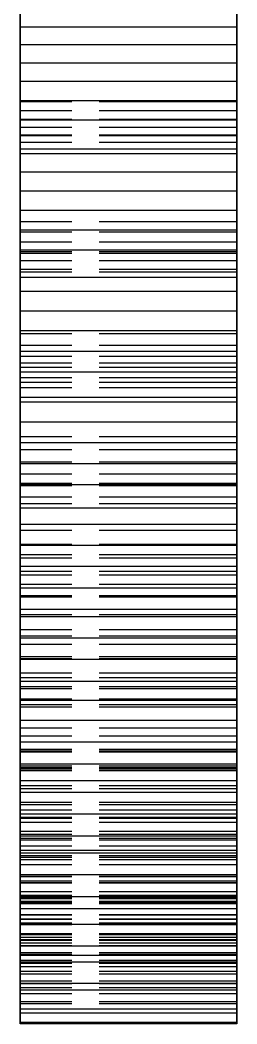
# Model space of a CAD drawing. Header units: millimetres. Extents: x -29 to 156, y -45 to 87.
# Drawn here: x 63.81 to 65.81, y -22.99 to -13.73 of the extents above; entities that cross this region are included whole.
import ezdxf

# ---------------------------------------------------------------- set-up
doc = ezdxf.new("R2010")
doc.units = ezdxf.units.MM
doc.linetypes.add('DASHED', pattern=[1.524, 1.27, -0.254])
doc.layers.add('HIDDEN', color=8, linetype='DASHED')
doc.layers.add('VISIBLE', color=7, linetype='CONTINUOUS')

msp = doc.modelspace()

# ---------------------------------------------------------------- linework, layer by layer
at = {"layer": 'HIDDEN'}
for points in [[(63.80933, -13.63314), (63.80933, -13.79148)], [(65.80933, -13.63314), (65.80933, -13.79148)], [(63.80933, -13.79148), (63.80933, -13.95467)], [(65.80933, -13.79148), (63.80933, -13.79148)], [(65.80933, -13.79148), (65.80933, -13.95467)], [(63.80933, -13.95467), (63.80933, -14.12231)], [(65.80933, -13.95467), (63.80933, -13.95467)], [(65.80933, -13.95467), (65.80933, -14.12231)], [(63.80933, -14.12231), (63.80933, -14.29412)], [(65.80933, -14.12231), (63.80933, -14.12231)], [(65.80933, -14.12231), (65.80933, -14.29412)], [(63.80933, -14.29412), (63.80933, -14.46988)], [(65.80933, -14.29412), (63.80933, -14.29412)], [(65.80933, -14.29412), (65.80933, -14.46988)], [(63.80933, -14.46988), (63.80933, -14.64938)], [(65.80933, -14.46988), (63.80933, -14.46988)], [(63.80933, -14.47984), (63.80933, -14.56411)], [(63.80933, -14.79326), (63.80933, -14.47984)], [(63.80933, -14.47984), (63.80933, -14.79326)], [(63.80933, -14.56411), (63.80933, -14.47984)], [(65.80933, -14.47984), (63.80933, -14.47984)], [(65.80933, -14.47984), (63.80933, -14.47984)], [(65.80933, -14.46988), (65.80933, -14.64938)], [(65.80933, -14.47984), (65.80933, -14.56411)], [(65.80933, -14.79326), (65.80933, -14.47984)], [(65.80933, -14.47984), (65.80933, -14.79326)], [(65.80933, -14.56411), (65.80933, -14.47984)], [(63.80933, -14.56411), (63.80933, -14.64354)], [(63.80933, -14.64354), (63.80933, -14.56411)], [(65.80933, -14.56411), (63.80933, -14.56411)], [(65.80933, -14.56411), (63.80933, -14.56411)], [(65.80933, -14.56411), (65.80933, -14.64354)], [(65.80933, -14.64354), (65.80933, -14.56411)], [(63.80933, -14.64354), (63.80933, -14.71845)], [(63.80933, -14.71845), (63.80933, -14.64354)], [(65.80933, -14.64354), (63.80933, -14.64354)], [(65.80933, -14.64354), (63.80933, -14.64354)], [(63.80933, -14.64938), (63.80933, -14.91799)], [(65.80933, -14.64938), (63.80933, -14.64938)], [(63.80933, -14.71845), (63.80933, -14.78905)], [(63.80933, -14.78905), (63.80933, -14.71845)], [(65.80933, -14.71845), (63.80933, -14.71845)], [(65.80933, -14.71845), (63.80933, -14.71845)], [(65.80933, -14.64354), (65.80933, -14.71845)], [(65.80933, -14.71845), (65.80933, -14.64354)], [(65.80933, -14.64938), (65.80933, -14.91799)], [(65.80933, -14.71845), (65.80933, -14.78905)], [(65.80933, -14.78905), (65.80933, -14.71845)], [(63.80933, -14.78905), (63.80933, -14.85552)], [(63.80933, -14.85552), (63.80933, -14.78905)], [(65.80933, -14.78905), (63.80933, -14.78905)], [(65.80933, -14.78905), (63.80933, -14.78905)], [(63.80933, -14.91799), (63.80933, -14.79326)], [(63.80933, -14.79326), (63.80933, -14.95914)], [(65.80933, -14.79326), (63.80933, -14.79326)], [(65.80933, -14.79326), (63.80933, -14.79326)], [(65.80933, -14.78905), (65.80933, -14.85552)], [(65.80933, -14.85552), (65.80933, -14.78905)], [(65.80933, -14.91799), (65.80933, -14.79326)], [(65.80933, -14.79326), (65.80933, -14.95914)], [(63.80933, -14.85552), (63.80933, -14.91799)], [(63.80933, -14.91799), (63.80933, -14.85552)], [(65.80933, -14.85552), (63.80933, -14.85552)], [(65.80933, -14.85552), (63.80933, -14.85552)], [(65.80933, -14.85552), (65.80933, -14.91799)], [(65.80933, -14.91799), (65.80933, -14.85552)], [(65.80933, -14.91799), (63.80933, -14.91799)], [(63.80933, -14.95914), (63.80933, -15.12955)], [(65.80933, -14.95914), (63.80933, -14.95914)], [(65.80933, -14.95914), (65.80933, -15.12955)], [(63.80933, -15.12955), (63.80933, -15.30416)], [(65.80933, -15.12955), (63.80933, -15.12955)], [(65.80933, -15.12955), (65.80933, -15.30416)], [(63.80933, -15.30416), (63.80933, -15.48267)], [(65.80933, -15.30416), (63.80933, -15.30416)], [(65.80933, -15.30416), (65.80933, -15.48267)], [(63.80933, -15.48267), (63.80933, -15.66487)], [(65.80933, -15.48267), (63.80933, -15.48267)], [(65.80933, -15.48267), (65.80933, -15.66487)], [(63.80933, -15.58834), (63.80933, -15.68466)], [(63.80933, -15.88131), (63.80933, -15.58834)], [(63.80933, -15.58834), (63.80933, -15.88131)], [(63.80933, -15.68466), (63.80933, -15.58834)], [(65.80933, -15.58834), (63.80933, -15.58834)], [(65.80933, -15.58834), (63.80933, -15.58834)], [(65.80933, -15.58834), (65.80933, -15.68466)], [(65.80933, -15.88131), (65.80933, -15.58834)], [(65.80933, -15.58834), (65.80933, -15.88131)], [(65.80933, -15.68466), (65.80933, -15.58834)], [(63.80933, -15.66487), (63.80933, -15.85056)], [(65.80933, -15.66487), (63.80933, -15.66487)], [(63.80933, -15.68466), (63.80933, -15.77643)], [(63.80933, -15.77643), (63.80933, -15.68466)], [(65.80933, -15.68466), (63.80933, -15.68466)], [(65.80933, -15.68466), (63.80933, -15.68466)], [(65.80933, -15.66487), (65.80933, -15.85056)], [(65.80933, -15.68466), (65.80933, -15.77643)], [(65.80933, -15.77643), (65.80933, -15.68466)], [(63.80933, -15.77643), (63.80933, -15.86395)], [(63.80933, -15.86395), (63.80933, -15.77643)], [(65.80933, -15.77643), (63.80933, -15.77643)], [(65.80933, -15.77643), (63.80933, -15.77643)], [(65.80933, -15.77643), (65.80933, -15.86395)], [(65.80933, -15.86395), (65.80933, -15.77643)], [(63.80933, -15.85056), (63.80933, -16.10279)], [(65.80933, -15.85056), (63.80933, -15.85056)], [(63.80933, -15.86395), (63.80933, -15.94742)], [(63.80933, -15.94742), (63.80933, -15.86395)], [(65.80933, -15.86395), (63.80933, -15.86395)], [(65.80933, -15.86395), (63.80933, -15.86395)], [(63.80933, -16.05391), (63.80933, -15.88131)], [(63.80933, -15.88131), (63.80933, -16.05391)], [(65.80933, -15.88131), (63.80933, -15.88131)], [(65.80933, -15.88131), (63.80933, -15.88131)], [(65.80933, -15.85056), (65.80933, -16.10279)], [(65.80933, -15.86395), (65.80933, -15.94742)], [(65.80933, -15.94742), (65.80933, -15.86395)], [(65.80933, -16.05391), (65.80933, -15.88131)], [(65.80933, -15.88131), (65.80933, -16.05391)], [(63.80933, -15.94742), (63.80933, -16.02699)], [(63.80933, -16.02699), (63.80933, -15.94742)], [(65.80933, -15.94742), (63.80933, -15.94742)], [(65.80933, -15.94742), (63.80933, -15.94742)], [(63.80933, -16.02699), (63.80933, -16.10279)], [(63.80933, -16.10279), (63.80933, -16.02699)], [(65.80933, -16.02699), (63.80933, -16.02699)], [(65.80933, -16.02699), (63.80933, -16.02699)], [(65.80933, -15.94742), (65.80933, -16.02699)], [(65.80933, -16.02699), (65.80933, -15.94742)], [(65.80933, -16.02699), (65.80933, -16.10279)], [(65.80933, -16.10279), (65.80933, -16.02699)], [(63.80933, -16.10279), (63.80933, -16.05391)], [(63.80933, -16.05391), (63.80933, -16.23073)], [(65.80933, -16.05391), (63.80933, -16.05391)], [(65.80933, -16.05391), (63.80933, -16.05391)], [(65.80933, -16.10279), (63.80933, -16.10279)], [(65.80933, -16.10279), (65.80933, -16.05391)], [(65.80933, -16.05391), (65.80933, -16.23073)], [(63.80933, -16.23073), (63.80933, -16.41144)], [(65.80933, -16.23073), (63.80933, -16.23073)], [(65.80933, -16.23073), (65.80933, -16.41144)], [(63.80933, -16.41144), (63.80933, -16.59578)], [(65.80933, -16.41144), (63.80933, -16.41144)], [(65.80933, -16.41144), (65.80933, -16.59578)], [(63.80933, -16.59578), (63.80933, -16.78353)], [(65.80933, -16.59578), (63.80933, -16.59578)], [(63.80933, -16.6209), (63.80933, -16.72879)], [(63.80933, -16.89199), (63.80933, -16.6209)], [(63.80933, -16.6209), (63.80933, -16.89199)], [(63.80933, -16.72879), (63.80933, -16.6209)], [(65.80933, -16.6209), (63.80933, -16.6209)], [(65.80933, -16.6209), (63.80933, -16.6209)], [(65.80933, -16.59578), (65.80933, -16.78353)], [(65.80933, -16.6209), (65.80933, -16.72879)], [(65.80933, -16.89199), (65.80933, -16.6209)], [(65.80933, -16.6209), (65.80933, -16.89199)], [(65.80933, -16.72879), (65.80933, -16.6209)], [(63.80933, -16.72879), (63.80933, -16.83246)], [(63.80933, -16.83246), (63.80933, -16.72879)], [(65.80933, -16.72879), (63.80933, -16.72879)], [(65.80933, -16.72879), (63.80933, -16.72879)], [(65.80933, -16.72879), (65.80933, -16.83246)], [(65.80933, -16.83246), (65.80933, -16.72879)], [(63.80933, -16.78353), (63.80933, -16.97452)], [(65.80933, -16.78353), (63.80933, -16.78353)], [(63.80933, -16.83246), (63.80933, -16.93217)], [(63.80933, -16.93217), (63.80933, -16.83246)], [(65.80933, -16.83246), (63.80933, -16.83246)], [(65.80933, -16.83246), (63.80933, -16.83246)], [(65.80933, -16.78353), (65.80933, -16.97452)], [(65.80933, -16.83246), (65.80933, -16.93217)], [(65.80933, -16.93217), (65.80933, -16.83246)], [(63.80933, -17.07047), (63.80933, -16.89199)], [(63.80933, -16.89199), (63.80933, -17.07047)], [(65.80933, -16.89199), (63.80933, -16.89199)], [(65.80933, -16.89199), (63.80933, -16.89199)], [(63.80933, -16.93217), (63.80933, -17.02809)], [(63.80933, -17.02809), (63.80933, -16.93217)], [(65.80933, -16.93217), (63.80933, -16.93217)], [(65.80933, -16.93217), (63.80933, -16.93217)], [(65.80933, -17.07047), (65.80933, -16.89199)], [(65.80933, -16.89199), (65.80933, -17.07047)], [(65.80933, -16.93217), (65.80933, -17.02809)], [(65.80933, -17.02809), (65.80933, -16.93217)], [(63.80933, -16.97452), (63.80933, -17.20915)], [(65.80933, -16.97452), (63.80933, -16.97452)], [(63.80933, -17.02809), (63.80933, -17.12039)], [(63.80933, -17.12039), (63.80933, -17.02809)], [(65.80933, -17.02809), (63.80933, -17.02809)], [(65.80933, -17.02809), (63.80933, -17.02809)], [(65.80933, -16.97452), (65.80933, -17.20915)], [(65.80933, -17.02809), (65.80933, -17.12039)], [(65.80933, -17.12039), (65.80933, -17.02809)], [(63.80933, -17.20915), (63.80933, -17.07047)], [(63.80933, -17.07047), (63.80933, -17.25284)], [(65.80933, -17.07047), (63.80933, -17.07047)], [(65.80933, -17.07047), (63.80933, -17.07047)], [(63.80933, -17.12039), (63.80933, -17.20915)], [(63.80933, -17.20915), (63.80933, -17.12039)], [(65.80933, -17.12039), (63.80933, -17.12039)], [(65.80933, -17.12039), (63.80933, -17.12039)], [(65.80933, -17.20915), (65.80933, -17.07047)], [(65.80933, -17.07047), (65.80933, -17.25284)], [(65.80933, -17.12039), (65.80933, -17.20915)], [(65.80933, -17.20915), (65.80933, -17.12039)], [(65.80933, -17.20915), (63.80933, -17.20915)], [(63.80933, -17.25284), (63.80933, -17.43878)], [(65.80933, -17.25284), (63.80933, -17.25284)], [(65.80933, -17.25284), (65.80933, -17.43878)], [(63.80933, -17.43878), (63.80933, -17.62804)], [(65.80933, -17.43878), (63.80933, -17.43878)], [(65.80933, -17.43878), (65.80933, -17.62804)], [(63.80933, -17.57248), (63.80933, -17.69142)], [(63.80933, -17.82037), (63.80933, -17.57248)], [(63.80933, -17.57248), (63.80933, -17.82037)], [(63.80933, -17.69142), (63.80933, -17.57248)], [(65.80933, -17.57248), (63.80933, -17.57248)], [(65.80933, -17.57248), (63.80933, -17.57248)], [(65.80933, -17.57248), (65.80933, -17.69142)], [(65.80933, -17.82037), (65.80933, -17.57248)], [(65.80933, -17.57248), (65.80933, -17.82037)], [(65.80933, -17.69142), (65.80933, -17.57248)], [(63.80933, -17.62804), (63.80933, -17.82043)], [(65.80933, -17.62804), (63.80933, -17.62804)], [(63.80933, -17.69142), (63.80933, -17.80648)], [(63.80933, -17.80648), (63.80933, -17.69142)], [(65.80933, -17.69142), (63.80933, -17.69142)], [(65.80933, -17.69142), (63.80933, -17.69142)], [(65.80933, -17.62804), (65.80933, -17.82043)], [(65.80933, -17.69142), (65.80933, -17.80648)], [(65.80933, -17.80648), (65.80933, -17.69142)], [(63.80933, -17.80648), (63.80933, -17.91789)], [(63.80933, -17.91789), (63.80933, -17.80648)], [(65.80933, -17.80648), (63.80933, -17.80648)], [(65.80933, -17.80648), (63.80933, -17.80648)], [(63.80933, -18.00386), (63.80933, -17.82037)], [(63.80933, -17.82037), (63.80933, -18.00386)], [(65.80933, -17.82037), (63.80933, -17.82037)], [(65.80933, -17.82037), (63.80933, -17.82037)], [(63.80933, -17.82043), (63.80933, -18.01578)], [(65.80933, -17.82043), (63.80933, -17.82043)], [(65.80933, -17.80648), (65.80933, -17.91789)], [(65.80933, -17.91789), (65.80933, -17.80648)], [(65.80933, -18.00386), (65.80933, -17.82037)], [(65.80933, -17.82037), (65.80933, -18.00386)], [(65.80933, -17.82043), (65.80933, -18.01578)], [(63.80933, -17.91789), (63.80933, -18.02581)], [(63.80933, -18.02581), (63.80933, -17.91789)], [(65.80933, -17.91789), (63.80933, -17.91789)], [(65.80933, -17.91789), (63.80933, -17.91789)], [(65.80933, -17.91789), (65.80933, -18.02581)], [(65.80933, -18.02581), (65.80933, -17.91789)], [(63.80933, -18.19089), (63.80933, -18.00386)], [(63.80933, -18.00386), (63.80933, -18.19089)], [(65.80933, -18.00386), (63.80933, -18.00386)], [(65.80933, -18.00386), (63.80933, -18.00386)], [(63.80933, -18.01578), (63.80933, -18.23166)], [(65.80933, -18.01578), (63.80933, -18.01578)], [(63.80933, -18.02581), (63.80933, -18.13037)], [(63.80933, -18.13037), (63.80933, -18.02581)], [(65.80933, -18.02581), (63.80933, -18.02581)], [(65.80933, -18.02581), (63.80933, -18.02581)], [(65.80933, -18.19089), (65.80933, -18.00386)], [(65.80933, -18.00386), (65.80933, -18.19089)], [(65.80933, -18.01578), (65.80933, -18.23166)], [(65.80933, -18.02581), (65.80933, -18.13037)], [(65.80933, -18.13037), (65.80933, -18.02581)], [(63.80933, -18.13037), (63.80933, -18.23166)], [(63.80933, -18.23166), (63.80933, -18.13037)], [(65.80933, -18.13037), (63.80933, -18.13037)], [(65.80933, -18.13037), (63.80933, -18.13037)], [(65.80933, -18.13037), (65.80933, -18.23166)], [(65.80933, -18.23166), (65.80933, -18.13037)], [(63.80933, -18.23166), (63.80933, -18.19089)], [(63.80933, -18.19089), (63.80933, -18.38115)], [(65.80933, -18.19089), (63.80933, -18.19089)], [(65.80933, -18.19089), (63.80933, -18.19089)], [(65.80933, -18.23166), (63.80933, -18.23166)], [(65.80933, -18.23166), (65.80933, -18.19089)], [(65.80933, -18.19089), (65.80933, -18.38115)], [(63.80933, -18.38115), (63.80933, -18.57442)], [(65.80933, -18.38115), (63.80933, -18.38115)], [(65.80933, -18.38115), (65.80933, -18.57442)], [(63.80933, -18.43844), (63.80933, -18.56786)], [(63.80933, -18.66194), (63.80933, -18.43844)], [(63.80933, -18.43844), (63.80933, -18.66194)], [(63.80933, -18.56786), (63.80933, -18.43844)], [(65.80933, -18.43844), (63.80933, -18.43844)], [(65.80933, -18.43844), (63.80933, -18.43844)], [(65.80933, -18.43844), (65.80933, -18.56786)], [(65.80933, -18.66194), (65.80933, -18.43844)], [(65.80933, -18.43844), (65.80933, -18.66194)], [(65.80933, -18.56786), (65.80933, -18.43844)], [(63.80933, -18.56786), (63.80933, -18.69375)], [(63.80933, -18.69375), (63.80933, -18.56786)], [(65.80933, -18.56786), (63.80933, -18.56786)], [(65.80933, -18.56786), (63.80933, -18.56786)], [(63.80933, -18.57442), (63.80933, -18.77051)], [(65.80933, -18.57442), (63.80933, -18.57442)], [(65.80933, -18.56786), (65.80933, -18.69375)], [(65.80933, -18.69375), (65.80933, -18.56786)], [(65.80933, -18.57442), (65.80933, -18.77051)], [(63.80933, -18.84955), (63.80933, -18.66194)], [(63.80933, -18.66194), (63.80933, -18.84955)], [(65.80933, -18.66194), (63.80933, -18.66194)], [(65.80933, -18.66194), (63.80933, -18.66194)], [(63.80933, -18.69375), (63.80933, -18.81632)], [(63.80933, -18.81632), (63.80933, -18.69375)], [(65.80933, -18.69375), (63.80933, -18.69375)], [(65.80933, -18.69375), (63.80933, -18.69375)], [(65.80933, -18.84955), (65.80933, -18.66194)], [(65.80933, -18.66194), (65.80933, -18.84955)], [(65.80933, -18.69375), (65.80933, -18.81632)], [(65.80933, -18.81632), (65.80933, -18.69375)], [(63.80933, -18.77051), (63.80933, -18.96927)], [(65.80933, -18.77051), (63.80933, -18.77051)], [(65.80933, -18.77051), (65.80933, -18.96927)], [(63.80933, -18.81632), (63.80933, -18.93571)], [(63.80933, -18.93571), (63.80933, -18.81632)], [(65.80933, -18.81632), (63.80933, -18.81632)], [(65.80933, -18.81632), (63.80933, -18.81632)], [(63.80933, -19.04031), (63.80933, -18.84955)], [(63.80933, -18.84955), (63.80933, -19.04031)], [(65.80933, -18.84955), (63.80933, -18.84955)], [(65.80933, -18.84955), (63.80933, -18.84955)], [(65.80933, -18.81632), (65.80933, -18.93571)], [(65.80933, -18.93571), (65.80933, -18.81632)], [(65.80933, -19.04031), (65.80933, -18.84955)], [(65.80933, -18.84955), (65.80933, -19.04031)], [(63.80933, -18.93571), (63.80933, -19.05202)], [(63.80933, -19.05202), (63.80933, -18.93571)], [(65.80933, -18.93571), (63.80933, -18.93571)], [(65.80933, -18.93571), (63.80933, -18.93571)], [(63.80933, -18.96927), (63.80933, -19.16535)], [(65.80933, -18.96927), (63.80933, -18.96927)], [(65.80933, -18.93571), (65.80933, -19.05202)], [(65.80933, -19.05202), (65.80933, -18.93571)], [(65.80933, -18.96927), (65.80933, -19.16535)], [(63.80933, -19.16535), (63.80933, -19.04031)], [(63.80933, -19.04031), (63.80933, -19.23397)], [(65.80933, -19.04031), (63.80933, -19.04031)], [(65.80933, -19.04031), (63.80933, -19.04031)], [(63.80933, -19.05202), (63.80933, -19.16535)], [(63.80933, -19.16535), (63.80933, -19.05202)], [(65.80933, -19.05202), (63.80933, -19.05202)], [(65.80933, -19.05202), (63.80933, -19.05202)], [(65.80933, -19.16535), (65.80933, -19.04031)], [(65.80933, -19.04031), (65.80933, -19.23397)], [(65.80933, -19.05202), (65.80933, -19.16535)], [(65.80933, -19.16535), (65.80933, -19.05202)], [(65.80933, -19.16535), (63.80933, -19.16535)], [(63.80933, -19.21458), (63.80933, -19.35384)], [(63.80933, -19.41258), (63.80933, -19.21458)], [(63.80933, -19.21458), (63.80933, -19.41258)], [(63.80933, -19.35384), (63.80933, -19.21458)], [(65.80933, -19.21458), (63.80933, -19.21458)], [(65.80933, -19.21458), (63.80933, -19.21458)], [(63.80933, -19.23397), (63.80933, -19.43031)], [(65.80933, -19.23397), (63.80933, -19.23397)], [(65.80933, -19.21458), (65.80933, -19.35384)], [(65.80933, -19.41258), (65.80933, -19.21458)], [(65.80933, -19.21458), (65.80933, -19.41258)], [(65.80933, -19.35384), (65.80933, -19.21458)], [(65.80933, -19.23397), (65.80933, -19.43031)], [(63.80933, -19.35384), (63.80933, -19.48995)], [(63.80933, -19.48995), (63.80933, -19.35384)], [(65.80933, -19.35384), (63.80933, -19.35384)], [(65.80933, -19.35384), (63.80933, -19.35384)], [(65.80933, -19.35384), (65.80933, -19.48995)], [(65.80933, -19.48995), (65.80933, -19.35384)], [(63.80933, -19.60339), (63.80933, -19.41258)], [(63.80933, -19.41258), (63.80933, -19.60339)], [(65.80933, -19.41258), (63.80933, -19.41258)], [(65.80933, -19.41258), (63.80933, -19.41258)], [(63.80933, -19.43031), (63.80933, -19.62915)], [(65.80933, -19.43031), (63.80933, -19.43031)], [(65.80933, -19.60339), (65.80933, -19.41258)], [(65.80933, -19.41258), (65.80933, -19.60339)], [(65.80933, -19.43031), (65.80933, -19.62915)], [(63.80933, -19.48995), (63.80933, -19.62307)], [(63.80933, -19.62307), (63.80933, -19.48995)], [(65.80933, -19.48995), (63.80933, -19.48995)], [(65.80933, -19.48995), (63.80933, -19.48995)], [(65.80933, -19.48995), (65.80933, -19.62307)], [(65.80933, -19.62307), (65.80933, -19.48995)], [(63.80933, -19.79698), (63.80933, -19.60339)], [(63.80933, -19.60339), (63.80933, -19.79698)], [(65.80933, -19.60339), (63.80933, -19.60339)], [(65.80933, -19.60339), (63.80933, -19.60339)], [(63.80933, -19.62307), (63.80933, -19.75335)], [(63.80933, -19.75335), (63.80933, -19.62307)], [(65.80933, -19.62307), (63.80933, -19.62307)], [(65.80933, -19.62307), (63.80933, -19.62307)], [(63.80933, -19.62915), (63.80933, -19.83035)], [(65.80933, -19.62915), (63.80933, -19.62915)], [(65.80933, -19.79698), (65.80933, -19.60339)], [(65.80933, -19.60339), (65.80933, -19.79698)], [(65.80933, -19.62307), (65.80933, -19.75335)], [(65.80933, -19.75335), (65.80933, -19.62307)], [(65.80933, -19.62915), (65.80933, -19.83035)], [(63.80933, -19.75335), (63.80933, -19.88086)], [(63.80933, -19.88086), (63.80933, -19.75335)], [(65.80933, -19.75335), (63.80933, -19.75335)], [(65.80933, -19.75335), (63.80933, -19.75335)], [(63.80933, -19.99309), (63.80933, -19.79698)], [(63.80933, -19.79698), (63.80933, -19.99309)], [(65.80933, -19.79698), (63.80933, -19.79698)], [(65.80933, -19.79698), (63.80933, -19.79698)], [(65.80933, -19.75335), (65.80933, -19.88086)], [(65.80933, -19.88086), (65.80933, -19.75335)], [(65.80933, -19.99309), (65.80933, -19.79698)], [(65.80933, -19.79698), (65.80933, -19.99309)], [(63.80933, -19.83035), (63.80933, -20.00566)], [(65.80933, -19.83035), (63.80933, -19.83035)], [(63.80933, -19.88086), (63.80933, -20.00566)], [(63.80933, -20.00566), (63.80933, -19.88086)], [(65.80933, -19.88086), (63.80933, -19.88086)], [(65.80933, -19.88086), (63.80933, -19.88086)], [(63.80933, -19.89711), (63.80933, -20.04553)], [(63.80933, -20.06865), (63.80933, -19.89711)], [(63.80933, -19.89711), (63.80933, -20.06865)], [(63.80933, -20.04553), (63.80933, -19.89711)], [(65.80933, -19.89711), (63.80933, -19.89711)], [(65.80933, -19.89711), (63.80933, -19.89711)], [(65.80933, -19.83035), (65.80933, -20.00566)], [(65.80933, -19.88086), (65.80933, -20.00566)], [(65.80933, -20.00566), (65.80933, -19.88086)], [(65.80933, -19.89711), (65.80933, -20.04553)], [(65.80933, -20.06865), (65.80933, -19.89711)], [(65.80933, -19.89711), (65.80933, -20.06865)], [(65.80933, -20.04553), (65.80933, -19.89711)], [(63.80933, -20.00566), (63.80933, -19.99309)], [(63.80933, -19.99309), (63.80933, -20.19153)], [(65.80933, -19.99309), (63.80933, -19.99309)], [(65.80933, -19.99309), (63.80933, -19.99309)], [(65.80933, -20.00566), (63.80933, -20.00566)], [(65.80933, -20.00566), (65.80933, -19.99309)], [(65.80933, -19.99309), (65.80933, -20.19153)], [(63.80933, -20.04553), (63.80933, -20.19119)], [(63.80933, -20.19119), (63.80933, -20.04553)], [(65.80933, -20.04553), (63.80933, -20.04553)], [(65.80933, -20.04553), (63.80933, -20.04553)], [(63.80933, -20.26174), (63.80933, -20.06865)], [(63.80933, -20.06865), (63.80933, -20.26174)], [(65.80933, -20.06865), (63.80933, -20.06865)], [(65.80933, -20.06865), (63.80933, -20.06865)], [(65.80933, -20.04553), (65.80933, -20.19119)], [(65.80933, -20.19119), (65.80933, -20.04553)], [(65.80933, -20.26174), (65.80933, -20.06865)], [(65.80933, -20.06865), (65.80933, -20.26174)], [(63.80933, -20.19119), (63.80933, -20.33423)], [(63.80933, -20.33423), (63.80933, -20.19119)], [(65.80933, -20.19119), (63.80933, -20.19119)], [(65.80933, -20.19119), (63.80933, -20.19119)], [(63.80933, -20.19153), (63.80933, -20.39215)], [(65.80933, -20.19153), (63.80933, -20.19153)], [(65.80933, -20.19119), (65.80933, -20.33423)], [(65.80933, -20.33423), (65.80933, -20.19119)], [(65.80933, -20.19153), (65.80933, -20.39215)], [(63.80933, -20.45719), (63.80933, -20.26174)], [(63.80933, -20.26174), (63.80933, -20.45719)], [(65.80933, -20.26174), (63.80933, -20.26174)], [(65.80933, -20.26174), (63.80933, -20.26174)], [(65.80933, -20.45719), (65.80933, -20.26174)], [(65.80933, -20.26174), (65.80933, -20.45719)], [(63.80933, -20.33423), (63.80933, -20.47475)], [(63.80933, -20.47475), (63.80933, -20.33423)], [(65.80933, -20.33423), (63.80933, -20.33423)], [(65.80933, -20.33423), (63.80933, -20.33423)], [(65.80933, -20.33423), (65.80933, -20.47475)], [(65.80933, -20.47475), (65.80933, -20.33423)], [(63.80933, -20.39215), (63.80933, -20.59481)], [(65.80933, -20.39215), (63.80933, -20.39215)], [(63.80933, -20.6548), (63.80933, -20.45719)], [(63.80933, -20.45719), (63.80933, -20.6548)], [(65.80933, -20.45719), (63.80933, -20.45719)], [(65.80933, -20.45719), (63.80933, -20.45719)], [(63.80933, -20.47475), (63.80933, -20.61283)], [(63.80933, -20.61283), (63.80933, -20.47475)], [(65.80933, -20.47475), (63.80933, -20.47475)], [(65.80933, -20.47475), (63.80933, -20.47475)], [(65.80933, -20.39215), (65.80933, -20.59481)], [(65.80933, -20.6548), (65.80933, -20.45719)], [(65.80933, -20.45719), (65.80933, -20.6548)], [(65.80933, -20.47475), (65.80933, -20.61283)], [(65.80933, -20.61283), (65.80933, -20.47475)], [(63.80933, -20.4827), (63.80933, -20.63956)], [(63.80933, -20.62694), (63.80933, -20.4827)], [(63.80933, -20.4827), (63.80933, -20.62694)], [(63.80933, -20.63956), (63.80933, -20.4827)], [(65.80933, -20.4827), (63.80933, -20.4827)], [(65.80933, -20.4827), (63.80933, -20.4827)], [(65.80933, -20.4827), (65.80933, -20.63956)], [(65.80933, -20.62694), (65.80933, -20.4827)], [(65.80933, -20.4827), (65.80933, -20.62694)], [(65.80933, -20.63956), (65.80933, -20.4827)], [(63.80933, -20.59481), (63.80933, -20.74852)], [(65.80933, -20.59481), (63.80933, -20.59481)], [(63.80933, -20.61283), (63.80933, -20.74852)], [(63.80933, -20.74852), (63.80933, -20.61283)], [(65.80933, -20.61283), (63.80933, -20.61283)], [(65.80933, -20.61283), (63.80933, -20.61283)], [(63.80933, -20.82137), (63.80933, -20.62694)], [(63.80933, -20.62694), (63.80933, -20.82137)], [(65.80933, -20.62694), (63.80933, -20.62694)], [(65.80933, -20.62694), (63.80933, -20.62694)], [(63.80933, -20.63956), (63.80933, -20.79406)], [(63.80933, -20.79406), (63.80933, -20.63956)], [(65.80933, -20.63956), (63.80933, -20.63956)], [(65.80933, -20.63956), (63.80933, -20.63956)], [(63.80933, -20.74852), (63.80933, -20.6548)], [(63.80933, -20.6548), (63.80933, -20.85438)], [(65.80933, -20.6548), (63.80933, -20.6548)], [(65.80933, -20.6548), (63.80933, -20.6548)], [(65.80933, -20.59481), (65.80933, -20.74852)], [(65.80933, -20.61283), (65.80933, -20.74852)], [(65.80933, -20.74852), (65.80933, -20.61283)], [(65.80933, -20.82137), (65.80933, -20.62694)], [(65.80933, -20.62694), (65.80933, -20.82137)], [(65.80933, -20.63956), (65.80933, -20.79406)], [(65.80933, -20.79406), (65.80933, -20.63956)], [(65.80933, -20.74852), (65.80933, -20.6548)], [(65.80933, -20.6548), (65.80933, -20.85438)], [(65.80933, -20.74852), (63.80933, -20.74852)], [(63.80933, -20.79406), (63.80933, -20.94632)], [(63.80933, -20.94632), (63.80933, -20.79406)], [(65.80933, -20.79406), (63.80933, -20.79406)], [(65.80933, -20.79406), (63.80933, -20.79406)], [(63.80933, -21.01774), (63.80933, -20.82137)], [(63.80933, -20.82137), (63.80933, -21.01774)], [(65.80933, -20.82137), (63.80933, -20.82137)], [(65.80933, -20.82137), (63.80933, -20.82137)], [(65.80933, -20.79406), (65.80933, -20.94632)], [(65.80933, -20.94632), (65.80933, -20.79406)], [(65.80933, -21.01774), (65.80933, -20.82137)], [(65.80933, -20.82137), (65.80933, -21.01774)], [(63.80933, -20.85438), (63.80933, -21.0558)], [(65.80933, -20.85438), (63.80933, -20.85438)], [(65.80933, -20.85438), (65.80933, -21.0558)], [(63.80933, -20.94632), (63.80933, -21.09641)], [(63.80933, -21.09641), (63.80933, -20.94632)], [(65.80933, -20.94632), (63.80933, -20.94632)], [(65.80933, -20.94632), (63.80933, -20.94632)], [(63.80933, -20.9685), (63.80933, -21.13304)], [(63.80933, -21.08475), (63.80933, -20.9685)], [(63.80933, -20.9685), (63.80933, -21.08475)], [(63.80933, -21.13304), (63.80933, -20.9685)], [(65.80933, -20.9685), (63.80933, -20.9685)], [(65.80933, -20.9685), (63.80933, -20.9685)], [(63.80933, -21.21588), (63.80933, -21.01774)], [(63.80933, -21.01774), (63.80933, -21.21588)], [(65.80933, -21.01774), (63.80933, -21.01774)], [(65.80933, -21.01774), (63.80933, -21.01774)], [(65.80933, -20.94632), (65.80933, -21.09641)], [(65.80933, -21.09641), (65.80933, -20.94632)], [(65.80933, -20.9685), (65.80933, -21.13304)], [(65.80933, -21.08475), (65.80933, -20.9685)], [(65.80933, -20.9685), (65.80933, -21.08475)], [(65.80933, -21.13304), (65.80933, -20.9685)], [(65.80933, -21.21588), (65.80933, -21.01774)], [(65.80933, -21.01774), (65.80933, -21.21588)], [(63.80933, -21.0558), (63.80933, -21.25893)], [(65.80933, -21.0558), (63.80933, -21.0558)], [(63.80933, -21.27956), (63.80933, -21.08475)], [(63.80933, -21.08475), (63.80933, -21.27956)], [(65.80933, -21.08475), (63.80933, -21.08475)], [(65.80933, -21.08475), (63.80933, -21.08475)], [(63.80933, -21.09641), (63.80933, -21.24439)], [(63.80933, -21.24439), (63.80933, -21.09641)], [(65.80933, -21.09641), (63.80933, -21.09641)], [(65.80933, -21.09641), (63.80933, -21.09641)], [(65.80933, -21.0558), (65.80933, -21.25893)], [(65.80933, -21.27956), (65.80933, -21.08475)], [(65.80933, -21.08475), (65.80933, -21.27956)], [(65.80933, -21.09641), (65.80933, -21.24439)], [(65.80933, -21.24439), (65.80933, -21.09641)], [(63.80933, -21.13304), (63.80933, -21.29563)], [(63.80933, -21.29563), (63.80933, -21.13304)], [(65.80933, -21.13304), (63.80933, -21.13304)], [(65.80933, -21.13304), (63.80933, -21.13304)], [(63.80933, -21.39028), (63.80933, -21.21588)], [(63.80933, -21.21588), (63.80933, -21.41564)], [(65.80933, -21.21588), (63.80933, -21.21588)], [(65.80933, -21.21588), (63.80933, -21.21588)], [(65.80933, -21.13304), (65.80933, -21.29563)], [(65.80933, -21.29563), (65.80933, -21.13304)], [(65.80933, -21.39028), (65.80933, -21.21588)], [(65.80933, -21.21588), (65.80933, -21.41564)], [(63.80933, -21.24439), (63.80933, -21.39028)], [(63.80933, -21.39028), (63.80933, -21.24439)], [(65.80933, -21.24439), (63.80933, -21.24439)], [(65.80933, -21.24439), (63.80933, -21.24439)], [(63.80933, -21.25893), (63.80933, -21.39028)], [(65.80933, -21.25893), (63.80933, -21.25893)], [(63.80933, -21.4759), (63.80933, -21.27956)], [(63.80933, -21.27956), (63.80933, -21.4759)], [(65.80933, -21.27956), (63.80933, -21.27956)], [(65.80933, -21.27956), (63.80933, -21.27956)], [(63.80933, -21.29563), (63.80933, -21.45636)], [(63.80933, -21.45636), (63.80933, -21.29563)], [(65.80933, -21.29563), (63.80933, -21.29563)], [(65.80933, -21.29563), (63.80933, -21.29563)], [(65.80933, -21.24439), (65.80933, -21.39028)], [(65.80933, -21.39028), (65.80933, -21.24439)], [(65.80933, -21.25893), (65.80933, -21.39028)], [(65.80933, -21.4759), (65.80933, -21.27956)], [(65.80933, -21.27956), (65.80933, -21.4759)], [(65.80933, -21.29563), (65.80933, -21.45636)], [(65.80933, -21.45636), (65.80933, -21.29563)], [(63.80933, -21.35214), (63.80933, -21.52356)], [(63.80933, -21.43983), (63.80933, -21.35214)], [(63.80933, -21.35214), (63.80933, -21.43983)], [(63.80933, -21.52356), (63.80933, -21.35214)], [(65.80933, -21.35214), (63.80933, -21.35214)], [(65.80933, -21.35214), (63.80933, -21.35214)], [(65.80933, -21.39028), (63.80933, -21.39028)], [(65.80933, -21.35214), (65.80933, -21.52356)], [(65.80933, -21.43983), (65.80933, -21.35214)], [(65.80933, -21.35214), (65.80933, -21.43983)], [(65.80933, -21.52356), (65.80933, -21.35214)], [(63.80933, -21.41564), (63.80933, -21.61687)], [(65.80933, -21.41564), (63.80933, -21.41564)], [(63.80933, -21.63407), (63.80933, -21.43983)], [(63.80933, -21.43983), (63.80933, -21.63407)], [(65.80933, -21.43983), (63.80933, -21.43983)], [(65.80933, -21.43983), (63.80933, -21.43983)], [(63.80933, -21.45636), (63.80933, -21.61529)], [(63.80933, -21.61529), (63.80933, -21.45636)], [(65.80933, -21.45636), (63.80933, -21.45636)], [(65.80933, -21.45636), (63.80933, -21.45636)], [(63.80933, -21.6736), (63.80933, -21.4759)], [(63.80933, -21.4759), (63.80933, -21.6736)], [(65.80933, -21.4759), (63.80933, -21.4759)], [(65.80933, -21.4759), (63.80933, -21.4759)], [(65.80933, -21.41564), (65.80933, -21.61687)], [(65.80933, -21.63407), (65.80933, -21.43983)], [(65.80933, -21.43983), (65.80933, -21.63407)], [(65.80933, -21.45636), (65.80933, -21.61529)], [(65.80933, -21.61529), (65.80933, -21.45636)], [(65.80933, -21.6736), (65.80933, -21.4759)], [(65.80933, -21.4759), (65.80933, -21.6736)], [(63.80933, -21.52356), (63.80933, -21.69345)], [(63.80933, -21.69345), (63.80933, -21.52356)], [(65.80933, -21.52356), (63.80933, -21.52356)], [(65.80933, -21.52356), (63.80933, -21.52356)], [(65.80933, -21.52356), (65.80933, -21.69345)], [(65.80933, -21.69345), (65.80933, -21.52356)], [(63.80933, -21.61529), (63.80933, -21.77244)], [(63.80933, -21.77244), (63.80933, -21.61529)], [(65.80933, -21.61529), (63.80933, -21.61529)], [(65.80933, -21.61529), (63.80933, -21.61529)], [(63.80933, -21.61687), (63.80933, -21.81949)], [(65.80933, -21.61687), (63.80933, -21.61687)], [(63.80933, -21.63176), (63.80933, -21.80921)], [(63.80933, -21.69046), (63.80933, -21.63176)], [(63.80933, -21.63176), (63.80933, -21.69046)], [(63.80933, -21.80921), (63.80933, -21.63176)], [(65.80933, -21.63176), (63.80933, -21.63176)], [(65.80933, -21.63176), (63.80933, -21.63176)], [(63.80933, -21.82942), (63.80933, -21.63407)], [(63.80933, -21.63407), (63.80933, -21.82942)], [(65.80933, -21.63407), (63.80933, -21.63407)], [(65.80933, -21.63407), (63.80933, -21.63407)], [(63.80933, -21.87255), (63.80933, -21.6736)], [(63.80933, -21.6736), (63.80933, -21.87255)], [(65.80933, -21.6736), (63.80933, -21.6736)], [(65.80933, -21.6736), (63.80933, -21.6736)], [(65.80933, -21.61529), (65.80933, -21.77244)], [(65.80933, -21.77244), (65.80933, -21.61529)], [(65.80933, -21.61687), (65.80933, -21.81949)], [(65.80933, -21.63176), (65.80933, -21.80921)], [(65.80933, -21.69046), (65.80933, -21.63176)], [(65.80933, -21.63176), (65.80933, -21.69046)], [(65.80933, -21.80921), (65.80933, -21.63176)], [(65.80933, -21.82942), (65.80933, -21.63407)], [(65.80933, -21.63407), (65.80933, -21.82942)], [(65.80933, -21.87255), (65.80933, -21.6736)], [(65.80933, -21.6736), (65.80933, -21.87255)], [(63.80933, -21.88319), (63.80933, -21.69046)], [(63.80933, -21.69046), (63.80933, -21.88319)], [(65.80933, -21.69046), (63.80933, -21.69046)], [(65.80933, -21.69046), (63.80933, -21.69046)], [(63.80933, -21.69345), (63.80933, -21.86187)], [(63.80933, -21.86187), (63.80933, -21.69345)], [(65.80933, -21.69345), (63.80933, -21.69345)], [(65.80933, -21.69345), (63.80933, -21.69345)], [(63.80933, -21.77244), (63.80933, -21.92784)], [(63.80933, -21.92784), (63.80933, -21.77244)], [(65.80933, -21.77244), (63.80933, -21.77244)], [(65.80933, -21.77244), (63.80933, -21.77244)], [(65.80933, -21.88319), (65.80933, -21.69046)], [(65.80933, -21.69046), (65.80933, -21.88319)], [(65.80933, -21.69345), (65.80933, -21.86187)], [(65.80933, -21.86187), (65.80933, -21.69345)], [(65.80933, -21.77244), (65.80933, -21.92784)], [(65.80933, -21.92784), (65.80933, -21.77244)], [(63.80933, -21.80599), (63.80933, -21.98862)], [(63.80933, -21.83541), (63.80933, -21.80599)], [(63.80933, -21.80599), (63.80933, -21.83541)], [(63.80933, -21.98862), (63.80933, -21.80599)], [(65.80933, -21.80599), (63.80933, -21.80599)], [(65.80933, -21.80599), (63.80933, -21.80599)], [(63.80933, -21.80921), (63.80933, -21.98558)], [(63.80933, -21.98558), (63.80933, -21.80921)], [(65.80933, -21.80921), (63.80933, -21.80921)], [(65.80933, -21.80921), (63.80933, -21.80921)], [(63.80933, -21.81949), (63.80933, -21.92784)], [(65.80933, -21.81949), (63.80933, -21.81949)], [(63.80933, -22.02573), (63.80933, -21.82942)], [(63.80933, -21.82942), (63.80933, -22.02573)], [(65.80933, -21.82942), (63.80933, -21.82942)], [(65.80933, -21.82942), (63.80933, -21.82942)], [(63.80933, -22.0257), (63.80933, -21.83541)], [(63.80933, -21.83541), (63.80933, -22.0257)], [(65.80933, -21.83541), (63.80933, -21.83541)], [(65.80933, -21.83541), (63.80933, -21.83541)], [(63.80933, -21.86187), (63.80933, -22.02885)], [(63.80933, -22.02885), (63.80933, -21.86187)], [(65.80933, -21.86187), (63.80933, -21.86187)], [(65.80933, -21.86187), (63.80933, -21.86187)], [(65.80933, -21.80599), (65.80933, -21.98862)], [(65.80933, -21.83541), (65.80933, -21.80599)], [(65.80933, -21.80599), (65.80933, -21.83541)], [(65.80933, -21.98862), (65.80933, -21.80599)], [(65.80933, -21.80921), (65.80933, -21.98558)], [(65.80933, -21.98558), (65.80933, -21.80921)], [(65.80933, -21.81949), (65.80933, -21.92784)], [(65.80933, -22.02573), (65.80933, -21.82942)], [(65.80933, -21.82942), (65.80933, -22.02573)], [(65.80933, -22.0257), (65.80933, -21.83541)], [(65.80933, -21.83541), (65.80933, -22.0257)], [(65.80933, -21.86187), (65.80933, -22.02885)], [(65.80933, -22.02885), (65.80933, -21.86187)], [(63.80933, -21.92784), (63.80933, -21.87255)], [(63.80933, -21.87255), (63.80933, -22.07263)], [(65.80933, -21.87255), (63.80933, -21.87255)], [(65.80933, -21.87255), (63.80933, -21.87255)], [(63.80933, -21.87398), (63.80933, -22.0609)], [(63.80933, -22.0609), (63.80933, -21.87398)], [(65.80933, -21.87398), (63.80933, -21.87398)], [(65.80933, -21.87398), (63.80933, -21.87398)], [(63.80933, -22.07659), (63.80933, -21.88319)], [(63.80933, -21.88319), (63.80933, -22.07659)], [(65.80933, -21.88319), (63.80933, -21.88319)], [(65.80933, -21.88319), (63.80933, -21.88319)], [(65.80933, -21.92784), (63.80933, -21.92784)], [(65.80933, -21.92784), (65.80933, -21.87255)], [(65.80933, -21.87255), (65.80933, -22.07263)], [(65.80933, -21.87398), (65.80933, -22.0609)], [(65.80933, -22.0609), (65.80933, -21.87398)], [(65.80933, -22.07659), (65.80933, -21.88319)], [(65.80933, -21.88319), (65.80933, -22.07659)], [(63.80933, -21.98558), (63.80933, -22.16087)], [(63.80933, -22.16087), (63.80933, -21.98558)], [(65.80933, -21.98558), (63.80933, -21.98558)], [(65.80933, -21.98558), (63.80933, -21.98558)], [(63.80933, -21.98862), (63.80933, -22.17059)], [(63.80933, -22.17059), (63.80933, -21.98862)], [(65.80933, -21.98862), (63.80933, -21.98862)], [(65.80933, -21.98862), (63.80933, -21.98862)], [(63.80933, -22.21621), (63.80933, -22.0257)], [(63.80933, -22.0257), (63.80933, -22.21621)], [(65.80933, -22.0257), (63.80933, -22.0257)], [(65.80933, -22.0257), (63.80933, -22.0257)], [(63.80933, -22.22291), (63.80933, -22.02573)], [(63.80933, -22.02573), (63.80933, -22.22291)], [(65.80933, -22.02573), (63.80933, -22.02573)], [(65.80933, -22.02573), (63.80933, -22.02573)], [(63.80933, -22.02885), (63.80933, -22.19442)], [(63.80933, -22.19442), (63.80933, -22.02885)], [(65.80933, -22.02885), (63.80933, -22.02885)], [(65.80933, -22.02885), (63.80933, -22.02885)], [(65.80933, -21.98558), (65.80933, -22.16087)], [(65.80933, -22.16087), (65.80933, -21.98558)], [(65.80933, -21.98862), (65.80933, -22.17059)], [(65.80933, -22.17059), (65.80933, -21.98862)], [(65.80933, -22.21621), (65.80933, -22.0257)], [(65.80933, -22.0257), (65.80933, -22.21621)], [(65.80933, -22.22291), (65.80933, -22.02573)], [(65.80933, -22.02573), (65.80933, -22.22291)], [(65.80933, -22.02885), (65.80933, -22.19442)], [(65.80933, -22.19442), (65.80933, -22.02885)], [(63.80933, -22.0609), (63.80933, -22.2476)], [(63.80933, -22.2476), (63.80933, -22.0609)], [(65.80933, -22.0609), (63.80933, -22.0609)], [(65.80933, -22.0609), (63.80933, -22.0609)], [(63.80933, -22.07263), (63.80933, -22.27374)], [(65.80933, -22.07263), (63.80933, -22.07263)], [(63.80933, -22.27056), (63.80933, -22.07659)], [(63.80933, -22.07659), (63.80933, -22.27056)], [(65.80933, -22.07659), (63.80933, -22.07659)], [(65.80933, -22.07659), (63.80933, -22.07659)], [(65.80933, -22.0609), (65.80933, -22.2476)], [(65.80933, -22.2476), (65.80933, -22.0609)], [(65.80933, -22.07263), (65.80933, -22.27374)], [(65.80933, -22.27056), (65.80933, -22.07659)], [(65.80933, -22.07659), (65.80933, -22.27056)], [(63.80933, -22.16087), (63.80933, -22.3351)], [(63.80933, -22.3351), (63.80933, -22.16087)], [(65.80933, -22.16087), (63.80933, -22.16087)], [(65.80933, -22.16087), (63.80933, -22.16087)], [(63.80933, -22.17059), (63.80933, -22.3519)], [(63.80933, -22.3519), (63.80933, -22.17059)], [(65.80933, -22.17059), (63.80933, -22.17059)], [(65.80933, -22.17059), (63.80933, -22.17059)], [(63.80933, -22.19442), (63.80933, -22.35857)], [(63.80933, -22.35857), (63.80933, -22.19442)], [(65.80933, -22.19442), (63.80933, -22.19442)], [(65.80933, -22.19442), (63.80933, -22.19442)], [(63.80933, -22.40688), (63.80933, -22.21621)], [(63.80933, -22.21621), (63.80933, -22.40688)], [(65.80933, -22.21621), (63.80933, -22.21621)], [(65.80933, -22.21621), (63.80933, -22.21621)], [(63.80933, -22.35857), (63.80933, -22.22291)], [(63.80933, -22.22291), (63.80933, -22.42085)], [(65.80933, -22.22291), (63.80933, -22.22291)], [(65.80933, -22.22291), (63.80933, -22.22291)], [(65.80933, -22.16087), (65.80933, -22.3351)], [(65.80933, -22.3351), (65.80933, -22.16087)], [(65.80933, -22.17059), (65.80933, -22.3519)], [(65.80933, -22.3519), (65.80933, -22.17059)], [(65.80933, -22.19442), (65.80933, -22.35857)], [(65.80933, -22.35857), (65.80933, -22.19442)], [(65.80933, -22.40688), (65.80933, -22.21621)], [(65.80933, -22.21621), (65.80933, -22.40688)], [(65.80933, -22.35857), (65.80933, -22.22291)], [(65.80933, -22.22291), (65.80933, -22.42085)], [(63.80933, -22.2476), (63.80933, -22.43404)], [(63.80933, -22.43404), (63.80933, -22.2476)], [(65.80933, -22.2476), (63.80933, -22.2476)], [(65.80933, -22.2476), (63.80933, -22.2476)], [(63.80933, -22.465), (63.80933, -22.27056)], [(63.80933, -22.27056), (63.80933, -22.465)], [(65.80933, -22.27056), (63.80933, -22.27056)], [(65.80933, -22.27056), (63.80933, -22.27056)], [(63.80933, -22.27374), (63.80933, -22.35857)], [(65.80933, -22.27374), (63.80933, -22.27374)], [(65.80933, -22.2476), (65.80933, -22.43404)], [(65.80933, -22.43404), (65.80933, -22.2476)], [(65.80933, -22.465), (65.80933, -22.27056)], [(65.80933, -22.27056), (65.80933, -22.465)], [(65.80933, -22.27374), (65.80933, -22.35857)], [(63.80933, -22.3351), (63.80933, -22.50827)], [(63.80933, -22.50827), (63.80933, -22.3351)], [(65.80933, -22.3351), (63.80933, -22.3351)], [(65.80933, -22.3351), (63.80933, -22.3351)], [(63.80933, -22.3519), (63.80933, -22.53253)], [(63.80933, -22.53253), (63.80933, -22.3519)], [(65.80933, -22.3519), (63.80933, -22.3519)], [(65.80933, -22.3519), (63.80933, -22.3519)], [(65.80933, -22.35857), (63.80933, -22.35857)], [(63.80933, -22.59764), (63.80933, -22.40688)], [(63.80933, -22.40688), (63.80933, -22.59764)], [(65.80933, -22.40688), (63.80933, -22.40688)], [(65.80933, -22.40688), (63.80933, -22.40688)], [(63.80933, -22.42085), (63.80933, -22.61948)], [(65.80933, -22.42085), (63.80933, -22.42085)], [(65.80933, -22.3351), (65.80933, -22.50827)], [(65.80933, -22.50827), (65.80933, -22.3351)], [(65.80933, -22.3519), (65.80933, -22.53253)], [(65.80933, -22.53253), (65.80933, -22.3519)], [(65.80933, -22.59764), (65.80933, -22.40688)], [(65.80933, -22.40688), (65.80933, -22.59764)], [(65.80933, -22.42085), (65.80933, -22.61948)], [(63.80933, -22.43404), (63.80933, -22.62019)], [(63.80933, -22.62019), (63.80933, -22.43404)], [(65.80933, -22.43404), (63.80933, -22.43404)], [(65.80933, -22.43404), (63.80933, -22.43404)], [(63.80933, -22.65984), (63.80933, -22.465)], [(63.80933, -22.465), (63.80933, -22.65984)], [(65.80933, -22.465), (63.80933, -22.465)], [(65.80933, -22.465), (63.80933, -22.465)], [(63.80933, -22.50827), (63.80933, -22.68036)], [(63.80933, -22.68036), (63.80933, -22.50827)], [(65.80933, -22.50827), (63.80933, -22.50827)], [(65.80933, -22.50827), (63.80933, -22.50827)], [(65.80933, -22.43404), (65.80933, -22.62019)], [(65.80933, -22.62019), (65.80933, -22.43404)], [(65.80933, -22.65984), (65.80933, -22.465)], [(65.80933, -22.465), (65.80933, -22.65984)], [(65.80933, -22.50827), (65.80933, -22.68036)], [(65.80933, -22.68036), (65.80933, -22.50827)], [(63.80933, -22.53253), (63.80933, -22.71246)], [(63.80933, -22.71246), (63.80933, -22.53253)], [(65.80933, -22.53253), (63.80933, -22.53253)], [(65.80933, -22.53253), (63.80933, -22.53253)], [(63.80933, -22.78843), (63.80933, -22.59764)], [(63.80933, -22.59764), (63.80933, -22.78843)], [(65.80933, -22.59764), (63.80933, -22.59764)], [(65.80933, -22.59764), (63.80933, -22.59764)], [(65.80933, -22.53253), (65.80933, -22.71246)], [(65.80933, -22.71246), (65.80933, -22.53253)], [(65.80933, -22.78843), (65.80933, -22.59764)], [(65.80933, -22.59764), (65.80933, -22.78843)], [(63.80933, -22.61948), (63.80933, -22.68036)], [(65.80933, -22.61948), (63.80933, -22.61948)], [(63.80933, -22.62019), (63.80933, -22.806)], [(63.80933, -22.806), (63.80933, -22.62019)], [(65.80933, -22.62019), (63.80933, -22.62019)], [(65.80933, -22.62019), (63.80933, -22.62019)], [(63.80933, -22.68036), (63.80933, -22.65984)], [(63.80933, -22.65984), (63.80933, -22.85501)], [(65.80933, -22.65984), (63.80933, -22.65984)], [(65.80933, -22.65984), (63.80933, -22.65984)], [(65.80933, -22.68036), (63.80933, -22.68036)], [(65.80933, -22.61948), (65.80933, -22.68036)], [(65.80933, -22.62019), (65.80933, -22.806)], [(65.80933, -22.806), (65.80933, -22.62019)], [(65.80933, -22.68036), (65.80933, -22.65984)], [(65.80933, -22.65984), (65.80933, -22.85501)], [(63.80933, -22.71246), (63.80933, -22.89166)], [(63.80933, -22.89166), (63.80933, -22.71246)], [(65.80933, -22.71246), (63.80933, -22.71246)], [(65.80933, -22.71246), (63.80933, -22.71246)], [(63.80933, -22.89166), (63.80933, -22.78843)], [(63.80933, -22.78843), (63.80933, -22.9792)], [(65.80933, -22.78843), (63.80933, -22.78843)], [(65.80933, -22.78843), (63.80933, -22.78843)], [(65.80933, -22.71246), (65.80933, -22.89166)], [(65.80933, -22.89166), (65.80933, -22.71246)], [(65.80933, -22.89166), (65.80933, -22.78843)], [(65.80933, -22.78843), (65.80933, -22.9792)], [(63.80933, -22.806), (63.80933, -22.99144)], [(63.80933, -22.99144), (63.80933, -22.806)], [(65.80933, -22.806), (63.80933, -22.806)], [(65.80933, -22.806), (63.80933, -22.806)], [(63.80933, -22.85501), (63.80933, -22.89166)], [(65.80933, -22.85501), (63.80933, -22.85501)], [(65.80933, -22.806), (65.80933, -22.99144)], [(65.80933, -22.99144), (65.80933, -22.806)], [(65.80933, -22.85501), (65.80933, -22.89166)], [(65.80933, -22.89166), (63.80933, -22.89166)], [(63.80933, -22.9792), (63.80933, -22.99144)], [(65.80933, -22.9792), (63.80933, -22.9792)], [(65.80933, -22.99144), (63.80933, -22.99144)], [(65.80933, -22.9792), (65.80933, -22.99144)]]:
    msp.add_lwpolyline(points, dxfattribs=at)
at = {"layer": 'VISIBLE'}
for points in [[(63.80933, -13.79148), (63.80933, -13.6605)], [(65.80933, -13.79148), (65.80933, -13.6605)], [(63.80933, -13.95467), (63.80933, -13.79148)], [(65.80933, -13.79148), (63.80933, -13.79148)], [(65.80933, -13.95467), (65.80933, -13.79148)], [(63.80933, -14.12231), (63.80933, -13.95467)], [(65.80933, -13.95467), (63.80933, -13.95467)], [(65.80933, -14.12231), (65.80933, -13.95467)], [(63.80933, -14.29412), (63.80933, -14.12231)], [(65.80933, -14.12231), (63.80933, -14.12231)], [(65.80933, -14.29412), (65.80933, -14.12231)], [(63.80933, -14.46988), (63.80933, -14.29412)], [(65.80933, -14.29412), (63.80933, -14.29412)], [(65.80933, -14.46988), (65.80933, -14.29412)], [(63.80933, -14.64938), (63.80933, -14.46988)], [(65.80933, -14.46988), (63.80933, -14.46988)], [(65.80933, -14.64938), (65.80933, -14.46988)], [(63.80933, -14.91799), (63.80933, -14.64938)], [(65.80933, -14.64938), (63.80933, -14.64938)], [(65.80933, -14.91799), (65.80933, -14.64938)], [(63.80933, -14.95914), (63.80933, -14.91799)], [(65.80933, -14.91799), (63.80933, -14.91799)], [(63.80933, -15.12955), (63.80933, -14.95914)], [(65.80933, -14.95914), (63.80933, -14.95914)], [(65.80933, -14.95914), (65.80933, -14.91799)], [(65.80933, -15.12955), (65.80933, -14.95914)], [(63.80933, -15.30416), (63.80933, -15.12955)], [(65.80933, -15.12955), (63.80933, -15.12955)], [(65.80933, -15.30416), (65.80933, -15.12955)], [(63.80933, -15.48267), (63.80933, -15.30416)], [(65.80933, -15.30416), (63.80933, -15.30416)], [(65.80933, -15.48267), (65.80933, -15.30416)], [(63.80933, -15.66487), (63.80933, -15.48267)], [(65.80933, -15.48267), (63.80933, -15.48267)], [(65.80933, -15.66487), (65.80933, -15.48267)], [(63.80933, -15.85056), (63.80933, -15.66487)], [(65.80933, -15.66487), (63.80933, -15.66487)], [(65.80933, -15.85056), (65.80933, -15.66487)], [(63.80933, -16.10279), (63.80933, -15.85056)], [(65.80933, -15.85056), (63.80933, -15.85056)], [(65.80933, -16.10279), (65.80933, -15.85056)], [(63.80933, -16.23073), (63.80933, -16.10279)], [(65.80933, -16.10279), (63.80933, -16.10279)], [(65.80933, -16.23073), (65.80933, -16.10279)], [(63.80933, -16.41144), (63.80933, -16.23073)], [(65.80933, -16.23073), (63.80933, -16.23073)], [(65.80933, -16.41144), (65.80933, -16.23073)], [(63.80933, -16.59578), (63.80933, -16.41144)], [(65.80933, -16.41144), (63.80933, -16.41144)], [(65.80933, -16.59578), (65.80933, -16.41144)], [(63.80933, -16.78353), (63.80933, -16.59578)], [(65.80933, -16.59578), (63.80933, -16.59578)], [(65.80933, -16.78353), (65.80933, -16.59578)], [(63.80933, -16.97452), (63.80933, -16.78353)], [(65.80933, -16.78353), (63.80933, -16.78353)], [(65.80933, -16.97452), (65.80933, -16.78353)], [(63.80933, -17.20915), (63.80933, -16.97452)], [(65.80933, -16.97452), (63.80933, -16.97452)], [(65.80933, -17.20915), (65.80933, -16.97452)], [(63.80933, -17.25284), (63.80933, -17.20915)], [(65.80933, -17.20915), (63.80933, -17.20915)], [(65.80933, -17.25284), (65.80933, -17.20915)], [(63.80933, -17.43878), (63.80933, -17.25284)], [(65.80933, -17.25284), (63.80933, -17.25284)], [(65.80933, -17.43878), (65.80933, -17.25284)], [(63.80933, -17.62804), (63.80933, -17.43878)], [(65.80933, -17.43878), (63.80933, -17.43878)], [(65.80933, -17.62804), (65.80933, -17.43878)], [(63.80933, -17.82043), (63.80933, -17.62804)], [(65.80933, -17.62804), (63.80933, -17.62804)], [(65.80933, -17.82043), (65.80933, -17.62804)], [(63.80933, -18.01578), (63.80933, -17.82043)], [(65.80933, -17.82043), (63.80933, -17.82043)], [(65.80933, -18.01578), (65.80933, -17.82043)], [(63.80933, -18.23166), (63.80933, -18.01578)], [(65.80933, -18.01578), (63.80933, -18.01578)], [(65.80933, -18.23166), (65.80933, -18.01578)], [(63.80933, -18.38115), (63.80933, -18.23166)], [(65.80933, -18.23166), (63.80933, -18.23166)], [(65.80933, -18.38115), (65.80933, -18.23166)], [(63.80933, -18.57442), (63.80933, -18.38115)], [(65.80933, -18.38115), (63.80933, -18.38115)], [(65.80933, -18.57442), (65.80933, -18.38115)], [(63.80933, -18.77051), (63.80933, -18.57442)], [(65.80933, -18.57442), (63.80933, -18.57442)], [(65.80933, -18.77051), (65.80933, -18.57442)], [(63.80933, -18.96927), (63.80933, -18.77051)], [(65.80933, -18.77051), (63.80933, -18.77051)], [(65.80933, -18.96927), (65.80933, -18.77051)], [(63.80933, -19.16535), (63.80933, -18.96927)], [(65.80933, -18.96927), (63.80933, -18.96927)], [(65.80933, -19.16535), (65.80933, -18.96927)], [(63.80933, -19.23397), (63.80933, -19.16535)], [(65.80933, -19.16535), (63.80933, -19.16535)], [(65.80933, -19.23397), (65.80933, -19.16535)], [(63.80933, -19.43031), (63.80933, -19.23397)], [(65.80933, -19.23397), (63.80933, -19.23397)], [(65.80933, -19.43031), (65.80933, -19.23397)], [(63.80933, -19.62915), (63.80933, -19.43031)], [(65.80933, -19.43031), (63.80933, -19.43031)], [(65.80933, -19.62915), (65.80933, -19.43031)], [(63.80933, -19.83035), (63.80933, -19.62915)], [(65.80933, -19.62915), (63.80933, -19.62915)], [(65.80933, -19.83035), (65.80933, -19.62915)], [(63.80933, -20.00566), (63.80933, -19.83035)], [(65.80933, -19.83035), (63.80933, -19.83035)], [(65.80933, -20.00566), (65.80933, -19.83035)], [(63.80933, -20.19153), (63.80933, -20.00566)], [(65.80933, -20.00566), (63.80933, -20.00566)], [(65.80933, -20.19153), (65.80933, -20.00566)], [(63.80933, -20.39215), (63.80933, -20.19153)], [(65.80933, -20.19153), (63.80933, -20.19153)], [(65.80933, -20.39215), (65.80933, -20.19153)], [(63.80933, -20.59481), (63.80933, -20.39215)], [(65.80933, -20.39215), (63.80933, -20.39215)], [(65.80933, -20.59481), (65.80933, -20.39215)], [(63.80933, -20.74852), (63.80933, -20.59481)], [(65.80933, -20.59481), (63.80933, -20.59481)], [(65.80933, -20.74852), (65.80933, -20.59481)], [(63.80933, -20.85438), (63.80933, -20.74852)], [(65.80933, -20.74852), (63.80933, -20.74852)], [(65.80933, -20.85438), (65.80933, -20.74852)], [(63.80933, -21.0558), (63.80933, -20.85438)], [(65.80933, -20.85438), (63.80933, -20.85438)], [(65.80933, -21.0558), (65.80933, -20.85438)], [(63.80933, -21.25893), (63.80933, -21.0558)], [(65.80933, -21.0558), (63.80933, -21.0558)], [(65.80933, -21.25893), (65.80933, -21.0558)], [(63.80933, -21.39028), (63.80933, -21.25893)], [(65.80933, -21.25893), (63.80933, -21.25893)], [(65.80933, -21.39028), (65.80933, -21.25893)], [(63.80933, -21.41564), (63.80933, -21.39028)], [(65.80933, -21.39028), (63.80933, -21.39028)], [(65.80933, -21.41564), (65.80933, -21.39028)], [(63.80933, -21.61687), (63.80933, -21.41564)], [(65.80933, -21.41564), (63.80933, -21.41564)], [(65.80933, -21.61687), (65.80933, -21.41564)], [(63.80933, -21.81949), (63.80933, -21.61687)], [(65.80933, -21.61687), (63.80933, -21.61687)], [(65.80933, -21.81949), (65.80933, -21.61687)], [(63.80933, -21.92784), (63.80933, -21.81949)], [(65.80933, -21.81949), (63.80933, -21.81949)], [(65.80933, -21.92784), (65.80933, -21.81949)], [(63.80933, -22.07263), (63.80933, -21.92784)], [(65.80933, -21.92784), (63.80933, -21.92784)], [(65.80933, -22.07263), (65.80933, -21.92784)], [(63.80933, -22.27374), (63.80933, -22.07263)], [(65.80933, -22.07263), (63.80933, -22.07263)], [(65.80933, -22.27374), (65.80933, -22.07263)], [(63.80933, -22.35857), (63.80933, -22.27374)], [(65.80933, -22.27374), (63.80933, -22.27374)], [(65.80933, -22.35857), (65.80933, -22.27374)], [(63.80933, -22.42085), (63.80933, -22.35857)], [(65.80933, -22.35857), (63.80933, -22.35857)], [(63.80933, -22.61948), (63.80933, -22.42085)], [(65.80933, -22.42085), (63.80933, -22.42085)], [(65.80933, -22.42085), (65.80933, -22.35857)], [(65.80933, -22.61948), (65.80933, -22.42085)], [(63.80933, -22.68036), (63.80933, -22.61948)], [(65.80933, -22.61948), (63.80933, -22.61948)], [(63.80933, -22.85501), (63.80933, -22.68036)], [(65.80933, -22.68036), (63.80933, -22.68036)], [(65.80933, -22.68036), (65.80933, -22.61948)], [(65.80933, -22.85501), (65.80933, -22.68036)], [(63.80933, -22.89166), (63.80933, -22.85501)], [(65.80933, -22.85501), (63.80933, -22.85501)], [(65.80933, -22.89166), (65.80933, -22.85501)], [(63.80933, -22.9792), (63.80933, -22.89166)], [(65.80933, -22.89166), (63.80933, -22.89166)], [(65.80933, -22.9792), (65.80933, -22.89166)], [(63.80933, -22.99144), (63.80933, -22.9792)], [(65.80933, -22.9792), (63.80933, -22.9792)], [(65.80933, -22.99144), (63.80933, -22.99144)], [(65.80933, -22.99144), (65.80933, -22.9792)]]:
    msp.add_lwpolyline(points, dxfattribs=at)

doc.saveas('drawing.dxf')
